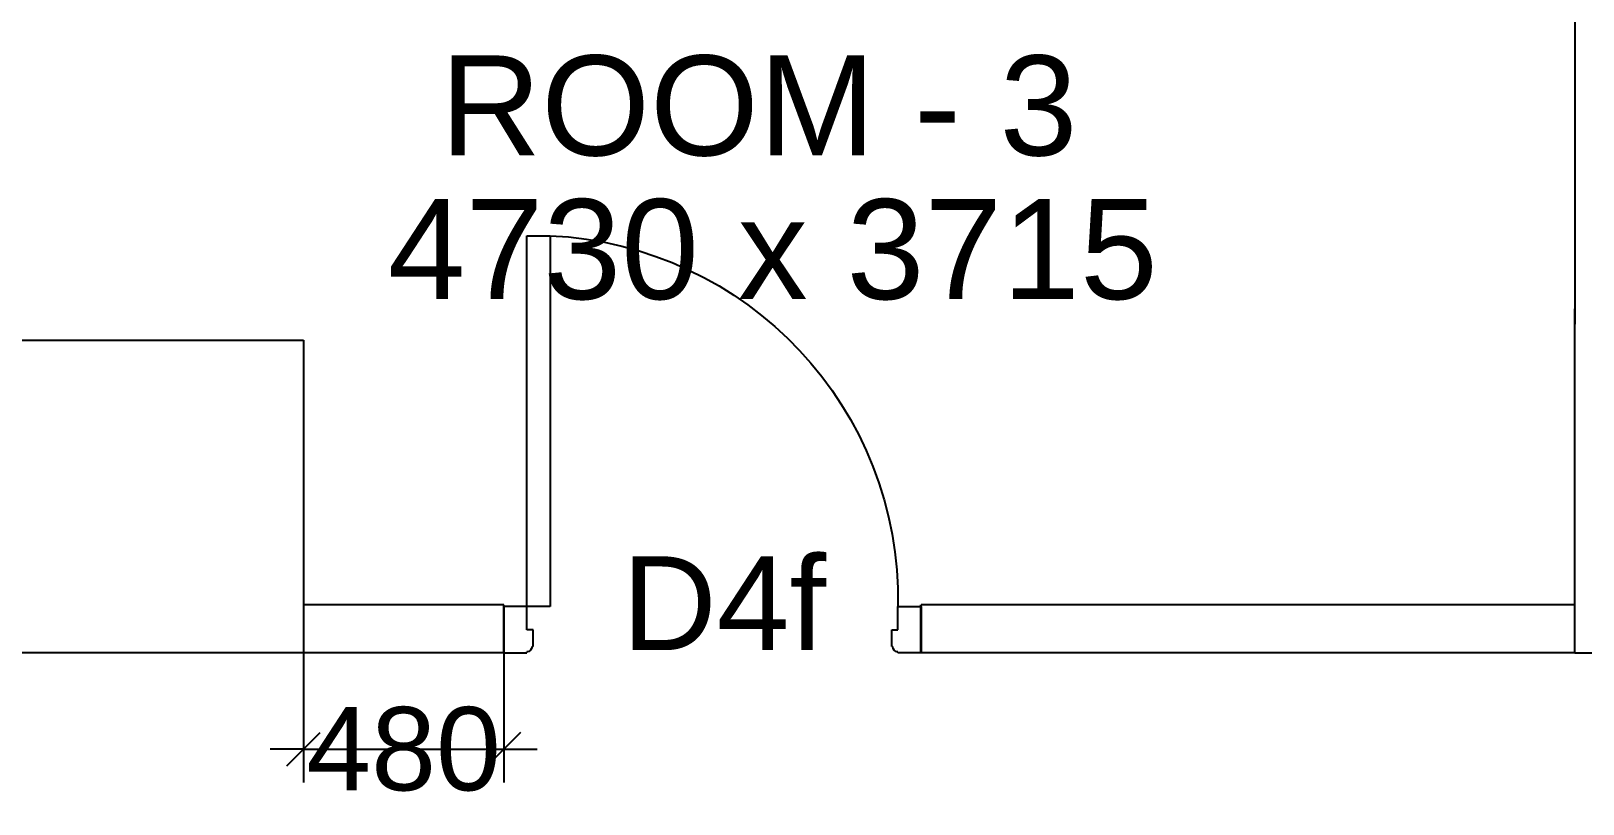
# Model space of a CAD drawing. Extents: x 6345096 to 6738923, y -6490958 to -6305885.
# Drawn here: x 6554024 to 6557744, y -6444771 to -6442917 of the extents above; entities that cross this region are included whole.
import ezdxf
from ezdxf.enums import TextEntityAlignment as Align

# ---------------------------------------------------------------- set-up
doc = ezdxf.new("R2010")
doc.units = 0
doc.header["$LTSCALE"] = 600
doc.header["$MEASUREMENT"] = 0
doc.header["$PDMODE"] = 35
doc.linetypes.add('HIDDEN', pattern=[0.375, 0.25, -0.125])
doc.layers.get('0').update_dxf_attribs({"linetype": 'CONTINUOUS'})
doc.layers.get('Defpoints').update_dxf_attribs({"linetype": 'CONTINUOUS'})
for name, color, linetype in [('8', 8, 'CONTINUOUS'), ('DOOR', 32, 'CONTINUOUS'), ('HS', 251, 'CONTINUOUS'), ('LA-column', 3, 'CONTINUOUS'), ('Room Dim', 1, 'CONTINUOUS'), ('TEXT', 6, 'CONTINUOUS'), ('Walls', 7, 'CONTINUOUS'), ('Working Dim', 5, 'CONTINUOUS')]:
    doc.layers.add(name, color=color, linetype=linetype)
doc.styles.add('ari', font='arial.ttf')
doc.styles.add('ARIAL', font='arial.ttf')
doc.dimstyles.new('int. dim', dxfattribs={"dimtxt": 200, "dimasz": 80, "dimexe": 80, "dimexo": 0, "dimgap": 70, "dimtad": 0, "dimdec": 0, "dimzin": 12, "dimdsep": 46, "dimtxsty": 'ari', "dimblk": 'OBLIQUE', "dimcen": 2, "dimdle": 80, "dimclrd": 256, "dimclre": 256, "dimclrt": 6, "dimadec": 0, "dimazin": 0, "dimtfac": 1, "dimtdec": 0, "dimtix": 1, "dimtmove": 2, "dimatfit": 3, "dimfxl": 1, "dimtolj": 1, "dimtzin": 0, "dimlwd": -1, "dimlwe": -1, "dimarcsym": 0})

# ---------------------------------------------------------------- blocks, each defined once
blk = doc.blocks.new('_Oblique')
at = {"color": 0, "linetype": 'ByBlock', "lineweight": -2}
blk.add_line((-0.5, -0.5), (0.5, 0.5), dxfattribs=at)
blk = doc.blocks.new('*D1115')
at = {"layer": 'Defpoints', "color": 0, "transparency": 16777216}
for p in [(6554677.4, -6444408.8, 0.7), (6555157.4, -6444408.8, 0.7), (6555157.4, -6444640.2)]:
    blk.add_point(p, dxfattribs=at)
at = {"layer": 'Working Dim', "transparency": 16777216}
for p, q in [((6554677.4, -6444408.8), (6554677.4, -6444720.2)), ((6555157.4, -6444408.8), (6555157.4, -6444720.2)), ((6554677.4, -6444640.2), (6554597.4, -6444640.2)), ((6554677.4, -6444640.2), (6555157.4, -6444640.2)), ((6555157.4, -6444640.2), (6555237.4, -6444640.2))]:
    blk.add_line(p, q, dxfattribs=at)
at = {"layer": 'Working Dim', "transparency": 16777216, "xscale": 80, "yscale": 80, "zscale": 80}
blk.add_blockref('_Oblique', (6554677.4, -6444640.2), dxfattribs=at)
at = {"layer": 'Working Dim', "transparency": 16777216, "xscale": 80, "yscale": 80, "zscale": 80, "rotation": 180}
blk.add_blockref('_Oblique', (6555157.4, -6444640.2), dxfattribs=at)
at = {"layer": 'Working Dim', "color": 6, "transparency": 16777216, "insert": (6554917.4, -6444640.2), "char_height": 200, "attachment_point": 5, "style": 'ari'}
blk.add_mtext('\\A1;480', dxfattribs=at)
blk = doc.blocks.new('1000')
at = {"layer": 'DOOR'}
for p, q in [((0, -100), (0, 0)), ((0, 0), (49.7, 0)), ((49.7, 0), (49.7, -2.2)), ((63.2, -13.5), (61, -13.5)), ((63.2, -13.5), (63.2, -49.5)), ((836.8, -13.5), (836.8, -49.5)), ((836.8, -13.5), (839, -13.5)), ((850.3, 0), (850.3, -2.2)), ((900, 0), (850.3, 0)), ((900, -100), (900, 0)), ((63.2, -49.5), (49.7, -49.5)), ((49.7, -49.5), (49.7, -100)), ((836.8, -49.5), (850.3, -49.5)), ((850.3, -49.5), (850.3, -100)), ((49.7, -100), (0, -100)), ((49.7, -100), (49.7, -900.6)), ((100.2, -100), (49.7, -100)), ((100.2, -900.6), (100.2, -100)), ((850.3, -100), (900, -100)), ((49.7, -900.6), (100.2, -900.6))]:
    blk.add_line(p, q, dxfattribs=at)
for centre, major_axis, start_param, end_param in [((49.7, -13.5), (-7.95, 7.95), 3.926991, 5.497787), ((850.3, -13.5), (7.95, 7.95), 0.785398, 2.356194)]:
    blk.add_ellipse(centre, major_axis=major_axis, ratio=1, start_param=start_param, end_param=end_param, dxfattribs=at)
at = {"layer": 'DOOR', "color": 145}
blk.add_ellipse((64.3, -115.3), major_axis=(-519.7, 589.8), ratio=1, start_param=2.464943, end_param=4.009476, dxfattribs=at)
blk = doc.blocks.new('A$C2CD672AE')
at = {"layer": 'Walls', "color": 8, "linetype": 'HIDDEN'}
for p, q in [((27405.1, 12015.1), (27407.1, 15845.1)), ((24838.1, 12130.1, 0.7), (24358.1, 12130.1, 0.7)), ((24838.1, 12015.1, 0.7), (24838.1, 12130.1, 0.7)), ((27405.1, 12130.1, 0.7), (25838.1, 12130.1, 0.7)), ((25838.1, 12015.1, 0.7), (25838.1, 12130.1, 0.7)), ((24838.1, 12015.1, 0.7), (24358.1, 12015.1, 0.7)), ((27405.1, 12015.1, 0.7), (25838.1, 12015.1, 0.7)), ((27405.1, 12015.1), (27520.1, 12015.1))]:
    blk.add_line(p, q, dxfattribs=at)

msp = doc.modelspace()

# ---------------------------------------------------------------- linework, layer by layer
at = {"layer": 'LA-column', "color": 2, "elevation": 2.092}
msp.add_lwpolyline([(6554677.527, -6443658.84), (6554677.527, -6444408.84), (6553927.527, -6444408.84), (6553927.527, -6443658.84)], close=True, dxfattribs=at)
at = {"layer": 'Walls', "linetype": 'Continuous'}
for p, q in [((6557724.437, -6444408.798), (6557726.437, -6440578.799)), ((6555157.437, -6444293.786, 0.681), (6554677.437, -6444293.789, 0.681)), ((6555157.437, -6444408.786, 0.681), (6555157.437, -6444293.786, 0.681)), ((6557724.437, -6444293.798, 0.681), (6556157.437, -6444293.798, 0.681)), ((6556157.437, -6444408.798, 0.681), (6556157.437, -6444293.798, 0.681)), ((6555157.437, -6444408.786, 0.681), (6554677.437, -6444408.786, 0.681)), ((6557724.437, -6444408.798, 0.681), (6556157.437, -6444408.798, 0.681)), ((6557724.437, -6444408.798), (6557839.437, -6444408.798))]:
    msp.add_line(p, q, dxfattribs=at)

# ---------------------------------------------------------------- block references
at = {"layer": 'DOOR', "linetype": 'Continuous', "xscale": -1.111111108213692, "yscale": 1.111111108213663, "zscale": 1.111111108485328, "rotation": 179.9999869372633}
msp.add_blockref('1000', (6555157.437, -6444408.786, 0.681), dxfattribs=at)
at = {"layer": 'HS'}
msp.add_blockref('A$C2CD672AE', (6530319.294, -6456423.902, 8.17), dxfattribs=at)

# ---------------------------------------------------------------- texts
at = {"layer": '8', "color": 6, "style": 'ari'}
msp.add_text('D4f', height=225, dxfattribs=at).set_placement((6555685.287, -6444402.26, 2.002), align=Align.CENTER)
at = {"layer": 'Room Dim', "style": 'ARIAL'}
msp.add_text('4730 x 3715', height=240, dxfattribs=at).set_placement((6555802.185, -6443560.358, 0.681), align=Align.CENTER)
at = {"layer": 'TEXT', "color": 7, "style": 'ARIAL'}
msp.add_text('ROOM - 3', height=240, dxfattribs=at).set_placement((6555768.788, -6443215.678, 0.681), align=Align.CENTER)

# ---------------------------------------------------------------- dimensions: what is measured, and where the dimension line sits
at = {"layer": 'Working Dim', "color": 6}
dim = msp.add_linear_dim(base=(6555157.437, -6444640.19), p1=(6554677.437, -6444408.786, 0.681), p2=(6555157.437, -6444408.786, 0.681), dimstyle='int. dim', override={"dimtxt": 200, "dimarcsym": 1}, dxfattribs=at)
dim.commit()
dim.dimension.update_dxf_attribs({"geometry": '*D1115', "text_midpoint": (6554917.437, -6444640.19)})

doc.saveas('drawing.dxf')
